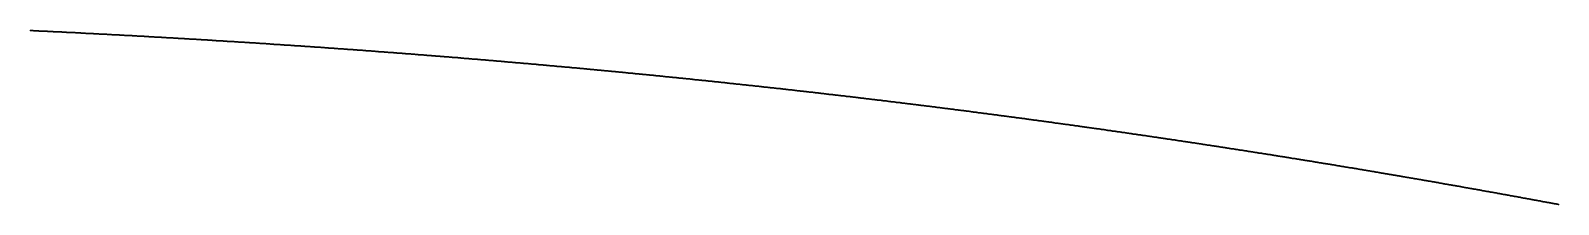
# Model space of a CAD drawing. Header units: metres. Extents: x 0 to 360, y 0 to 49.
# Drawn here: x 157.51 to 168.75, y 47.99 to 49.27 of the extents above; entities that cross this region are included whole.
import ezdxf

# ---------------------------------------------------------------- set-up
doc = ezdxf.new("R2010")
doc.units = ezdxf.units.M

msp = doc.modelspace()

# ---------------------------------------------------------------- linework, layer by layer
for p in [(157.508, 49.27), (157.514, 49.27), (157.519, 49.27), (157.525, 49.27), (157.531, 49.269), (157.537, 49.269), (157.543, 49.269), (157.549, 49.269), (157.554, 49.268), (157.56, 49.268), (157.566, 49.268), (157.572, 49.267), (157.578, 49.267), (157.584, 49.267), (157.589, 49.267), (157.595, 49.266), (157.601, 49.266), (157.607, 49.266), (157.613, 49.265), (157.618, 49.265), (157.624, 49.265), (157.63, 49.265), (157.636, 49.264), (157.642, 49.264), (157.648, 49.264), (157.653, 49.263), (157.659, 49.263), (157.665, 49.263), (157.671, 49.263), (157.677, 49.262), (157.683, 49.262), (157.688, 49.262), (157.694, 49.262), (157.7, 49.261), (157.706, 49.261), (157.712, 49.261), (157.718, 49.26), (157.723, 49.26), (157.729, 49.26), (157.735, 49.26), (157.741, 49.259), (157.747, 49.259), (157.752, 49.259), (157.758, 49.258), (157.764, 49.258), (157.77, 49.258), (157.776, 49.257), (157.782, 49.257), (157.787, 49.257), (157.793, 49.257), (157.799, 49.256), (157.805, 49.256), (157.811, 49.256), (157.817, 49.255), (157.822, 49.255), (157.828, 49.255), (157.834, 49.255), (157.84, 49.254), (157.846, 49.254), (157.851, 49.254), (157.857, 49.253), (157.863, 49.253), (157.869, 49.253), (157.875, 49.253), (157.881, 49.252), (157.886, 49.252), (157.892, 49.252), (157.898, 49.251), (157.904, 49.251), (157.91, 49.251), (157.916, 49.25), (157.921, 49.25), (157.927, 49.25), (157.933, 49.25), (157.939, 49.249), (157.945, 49.249), (157.95, 49.249), (157.956, 49.248), (157.962, 49.248), (157.968, 49.248), (157.974, 49.247), (157.98, 49.247), (157.985, 49.247), (157.991, 49.247), (157.997, 49.246), (158.003, 49.246), (158.009, 49.246), (158.015, 49.245), (158.02, 49.245), (158.026, 49.245), (158.032, 49.244), (158.038, 49.244), (158.044, 49.244), (158.049, 49.243), (158.055, 49.243), (158.061, 49.243), (158.067, 49.243), (158.073, 49.242), (158.079, 49.242), (158.084, 49.242), (158.09, 49.241), (158.096, 49.241), (158.102, 49.241), (158.108, 49.24), (158.114, 49.24), (158.119, 49.24), (158.125, 49.239), (158.131, 49.239), (158.137, 49.239), (158.143, 49.239), (158.149, 49.238), (158.154, 49.238), (158.16, 49.238), (158.166, 49.237), (158.172, 49.237), (158.178, 49.237), (158.183, 49.236), (158.189, 49.236), (158.195, 49.236), (158.201, 49.235), (158.207, 49.235), (158.213, 49.235), (158.218, 49.234), (158.224, 49.234), (158.23, 49.234), (158.236, 49.234), (158.242, 49.233), (158.248, 49.233), (158.253, 49.233), (158.259, 49.232), (158.265, 49.232), (158.271, 49.232), (158.277, 49.231), (158.283, 49.231), (158.288, 49.231), (158.294, 49.23), (158.3, 49.23), (158.306, 49.23), (158.312, 49.229), (158.317, 49.229), (158.323, 49.229), (158.329, 49.228), (158.335, 49.228), (158.341, 49.228), (158.347, 49.227), (158.352, 49.227), (158.358, 49.227), (158.364, 49.226), (158.37, 49.226), (158.376, 49.226), (158.382, 49.225), (158.387, 49.225), (158.393, 49.225), (158.399, 49.224), (158.405, 49.224), (158.411, 49.224), (158.416, 49.224), (158.422, 49.223), (158.428, 49.223), (158.434, 49.223), (158.44, 49.222), (158.446, 49.222), (158.451, 49.222), (158.457, 49.221), (158.463, 49.221), (158.469, 49.221), (158.475, 49.22), (158.481, 49.22), (158.486, 49.22), (158.492, 49.219), (158.498, 49.219), (158.504, 49.219), (158.51, 49.218), (158.516, 49.218), (158.521, 49.218), (158.527, 49.217), (158.533, 49.217), (158.539, 49.217), (158.545, 49.216), (158.55, 49.216), (158.556, 49.216), (158.562, 49.215), (158.568, 49.215), (158.574, 49.215), (158.58, 49.214), (158.585, 49.214), (158.591, 49.214), (158.597, 49.213), (158.603, 49.213), (158.609, 49.212), (158.615, 49.212), (158.62, 49.212), (158.626, 49.211), (158.632, 49.211), (158.638, 49.211), (158.644, 49.21), (158.65, 49.21), (158.655, 49.21), (158.661, 49.209), (158.667, 49.209), (158.673, 49.209), (158.679, 49.208), (158.684, 49.208), (158.69, 49.208), (158.696, 49.207), (158.702, 49.207), (158.708, 49.207), (158.714, 49.206), (158.719, 49.206), (158.725, 49.206), (158.731, 49.205), (158.737, 49.205), (158.743, 49.205), (158.749, 49.204), (158.754, 49.204), (158.76, 49.204), (158.766, 49.203), (158.772, 49.203), (158.778, 49.202), (158.784, 49.202), (158.789, 49.202), (158.795, 49.201), (158.801, 49.201), (158.807, 49.201), (158.813, 49.2), (158.819, 49.2), (158.824, 49.2), (158.83, 49.199), (158.836, 49.199), (158.842, 49.199), (158.848, 49.198), (158.853, 49.198), (158.859, 49.198), (158.865, 49.197), (158.871, 49.197), (158.877, 49.196), (158.883, 49.196), (158.888, 49.196), (158.894, 49.195), (158.9, 49.195), (158.906, 49.195), (158.912, 49.194), (158.918, 49.194), (158.923, 49.194), (158.929, 49.193), (158.935, 49.193), (158.941, 49.193), (158.947, 49.192), (158.953, 49.192), (158.958, 49.191), (158.964, 49.191), (158.97, 49.191), (158.976, 49.19), (158.982, 49.19), (158.987, 49.19), (158.993, 49.189), (158.999, 49.189), (159.005, 49.189), (159.011, 49.188), (159.017, 49.188), (159.022, 49.187), (159.028, 49.187), (159.034, 49.187), (159.04, 49.186), (159.046, 49.186), (159.052, 49.186), (159.057, 49.185), (159.063, 49.185), (159.069, 49.185), (159.075, 49.184), (159.081, 49.184), (159.087, 49.183), (159.092, 49.183), (159.098, 49.183), (159.104, 49.182), (159.11, 49.182), (159.116, 49.182), (159.122, 49.181), (159.127, 49.181), (159.133, 49.18), (159.139, 49.18), (159.145, 49.18), (159.151, 49.179), (159.156, 49.179), (159.162, 49.179), (159.168, 49.178), (159.174, 49.178), (159.18, 49.177), (159.186, 49.177), (159.191, 49.177), (159.197, 49.176), (159.203, 49.176), (159.209, 49.176), (159.215, 49.175), (159.221, 49.175), (159.226, 49.174), (159.232, 49.174), (159.238, 49.174), (159.244, 49.173), (159.25, 49.173), (159.256, 49.173), (159.261, 49.172), (159.267, 49.172), (159.273, 49.171), (159.279, 49.171), (159.285, 49.171), (159.29, 49.17), (159.296, 49.17), (159.302, 49.169), (159.308, 49.169), (159.314, 49.169), (159.32, 49.168), (159.325, 49.168), (159.331, 49.168), (159.337, 49.167), (159.343, 49.167), (159.349, 49.166), (159.355, 49.166), (159.36, 49.166), (159.366, 49.165), (159.372, 49.165), (159.378, 49.164), (159.384, 49.164), (159.39, 49.164), (159.395, 49.163), (159.401, 49.163), (159.407, 49.163), (159.413, 49.162), (159.419, 49.162), (159.425, 49.161), (159.43, 49.161), (159.436, 49.161), (159.442, 49.16), (159.448, 49.16), (159.454, 49.159), (159.46, 49.159), (159.465, 49.159), (159.471, 49.158), (159.477, 49.158), (159.483, 49.157), (159.489, 49.157), (159.494, 49.157), (159.5, 49.156), (159.506, 49.156), (159.512, 49.155), (159.518, 49.155), (159.524, 49.155), (159.529, 49.154), (159.535, 49.154), (159.541, 49.153), (159.547, 49.153), (159.553, 49.153), (159.559, 49.152), (159.564, 49.152), (159.57, 49.151), (159.576, 49.151), (159.582, 49.151), (159.588, 49.15), (159.594, 49.15), (159.599, 49.149), (159.605, 49.149), (159.611, 49.149), (159.617, 49.148), (159.623, 49.148), (159.629, 49.147), (159.634, 49.147), (159.64, 49.147), (159.646, 49.146), (159.652, 49.146), (159.658, 49.145), (159.663, 49.145), (159.669, 49.145), (159.675, 49.144), (159.681, 49.144), (159.687, 49.143), (159.693, 49.143), (159.698, 49.143), (159.704, 49.142), (159.71, 49.142), (159.716, 49.141), (159.722, 49.141), (159.728, 49.14), (159.733, 49.14), (159.739, 49.14), (159.745, 49.139), (159.751, 49.139), (159.757, 49.138), (159.763, 49.138), (159.768, 49.138), (159.774, 49.137), (159.78, 49.137), (159.786, 49.136), (159.792, 49.136), (159.798, 49.135), (159.803, 49.135), (159.809, 49.135), (159.815, 49.134), (159.821, 49.134), (159.827, 49.133), (159.833, 49.133), (159.838, 49.133), (159.844, 49.132), (159.85, 49.132), (159.856, 49.131), (159.862, 49.131), (159.868, 49.13), (159.873, 49.13), (159.879, 49.13), (159.885, 49.129), (159.891, 49.129), (159.897, 49.128), (159.902, 49.128), (159.908, 49.128), (159.914, 49.127), (159.92, 49.127), (159.926, 49.126), (159.932, 49.126), (159.937, 49.125), (159.943, 49.125), (159.949, 49.125), (159.955, 49.124), (159.961, 49.124), (159.967, 49.123), (159.972, 49.123), (159.978, 49.122), (159.984, 49.122), (159.99, 49.122), (159.996, 49.121), (160.002, 49.121), (160.007, 49.12), (160.013, 49.12), (160.019, 49.119), (160.025, 49.119), (160.031, 49.119), (160.037, 49.118), (160.042, 49.118), (160.048, 49.117), (160.054, 49.117), (160.06, 49.116), (160.066, 49.116), (160.072, 49.115), (160.077, 49.115), (160.083, 49.115), (160.089, 49.114), (160.095, 49.114), (160.101, 49.113), (160.107, 49.113), (160.112, 49.112), (160.118, 49.112), (160.124, 49.112), (160.13, 49.111), (160.136, 49.111), (160.142, 49.11), (160.147, 49.11), (160.153, 49.109), (160.159, 49.109), (160.165, 49.108), (160.171, 49.108), (160.176, 49.108), (160.182, 49.107), (160.188, 49.107), (160.194, 49.106), (160.2, 49.106), (160.206, 49.105), (160.211, 49.105), (160.217, 49.104), (160.223, 49.104), (160.229, 49.104), (160.235, 49.103), (160.241, 49.103), (160.246, 49.102), (160.252, 49.102), (160.258, 49.101), (160.264, 49.101), (160.27, 49.1), (160.276, 49.1), (160.281, 49.1), (160.287, 49.099), (160.293, 49.099), (160.299, 49.098), (160.305, 49.098), (160.311, 49.097), (160.316, 49.097), (160.322, 49.096), (160.328, 49.096), (160.334, 49.096), (160.34, 49.095), (160.346, 49.095), (160.351, 49.094), (160.357, 49.094), (160.363, 49.093), (160.369, 49.093), (160.375, 49.092), (160.381, 49.092), (160.386, 49.091), (160.392, 49.091), (160.398, 49.091), (160.404, 49.09), (160.41, 49.09), (160.416, 49.089), (160.421, 49.089), (160.427, 49.088), (160.433, 49.088), (160.439, 49.087), (160.445, 49.087), (160.451, 49.086), (160.456, 49.086), (160.462, 49.085), (160.468, 49.085), (160.474, 49.085), (160.48, 49.084), (160.486, 49.084), (160.491, 49.083), (160.497, 49.083), (160.503, 49.082), (160.509, 49.082), (160.515, 49.081), (160.52, 49.081), (160.526, 49.08), (160.532, 49.08), (160.538, 49.079), (160.544, 49.079), (160.55, 49.079), (160.555, 49.078), (160.561, 49.078), (160.567, 49.077), (160.573, 49.077), (160.579, 49.076), (160.585, 49.076), (160.59, 49.075), (160.596, 49.075), (160.602, 49.074), (160.608, 49.074), (160.614, 49.073), (160.62, 49.073), (160.625, 49.072), (160.631, 49.072), (160.637, 49.071), (160.643, 49.071), (160.649, 49.071), (160.655, 49.07), (160.66, 49.07), (160.666, 49.069), (160.672, 49.069), (160.678, 49.068), (160.684, 49.068), (160.69, 49.067), (160.695, 49.067), (160.701, 49.066), (160.707, 49.066), (160.713, 49.065), (160.719, 49.065), (160.725, 49.064), (160.73, 49.064), (160.736, 49.063), (160.742, 49.063), (160.748, 49.062), (160.754, 49.062), (160.76, 49.061), (160.765, 49.061), (160.771, 49.06), (160.777, 49.06), (160.783, 49.059), (160.789, 49.059), (160.795, 49.059), (160.8, 49.058), (160.806, 49.058), (160.812, 49.057), (160.818, 49.057), (160.824, 49.056), (160.83, 49.056), (160.835, 49.055), (160.841, 49.055), (160.847, 49.054), (160.853, 49.054), (160.859, 49.053), (160.865, 49.053), (160.87, 49.052), (160.876, 49.052), (160.882, 49.051), (160.888, 49.051), (160.894, 49.05), (160.9, 49.05), (160.905, 49.049), (160.911, 49.049), (160.917, 49.048), (160.923, 49.048), (160.929, 49.047), (160.935, 49.047), (160.94, 49.046), (160.946, 49.046), (160.952, 49.045), (160.958, 49.045), (160.964, 49.044), (160.97, 49.044), (160.975, 49.043), (160.981, 49.043), (160.987, 49.042), (160.993, 49.042), (160.999, 49.041), (161.005, 49.041), (161.01, 49.04), (161.016, 49.04), (161.022, 49.039), (161.028, 49.039), (161.034, 49.038), (161.039, 49.038), (161.045, 49.037), (161.051, 49.037), (161.057, 49.036), (161.063, 49.036), (161.069, 49.035), (161.074, 49.035), (161.08, 49.034), (161.086, 49.034), (161.092, 49.033), (161.098, 49.033), (161.104, 49.032), (161.109, 49.032), (161.115, 49.031), (161.121, 49.031), (161.127, 49.03), (161.133, 49.03), (161.139, 49.029), (161.144, 49.029), (161.15, 49.028), (161.156, 49.028), (161.162, 49.027), (161.168, 49.027), (161.174, 49.026), (161.179, 49.026), (161.185, 49.025), (161.191, 49.025), (161.197, 49.024), (161.203, 49.024), (161.209, 49.023), (161.214, 49.023), (161.22, 49.022), (161.226, 49.022), (161.232, 49.021), (161.238, 49.02), (161.244, 49.02), (161.249, 49.019), (161.255, 49.019), (161.261, 49.018), (161.267, 49.018), (161.273, 49.017), (161.279, 49.017), (161.284, 49.016), (161.29, 49.016), (161.296, 49.015), (161.302, 49.015), (161.308, 49.014), (161.314, 49.014), (161.319, 49.013), (161.325, 49.013), (161.331, 49.012), (161.337, 49.012), (161.343, 49.011), (161.349, 49.011), (161.354, 49.01), (161.36, 49.01), (161.366, 49.009), (161.372, 49.009), (161.378, 49.008), (161.384, 49.007), (161.389, 49.007), (161.395, 49.006), (161.401, 49.006), (161.407, 49.005), (161.413, 49.005), (161.419, 49.004), (161.424, 49.004), (161.43, 49.003), (161.436, 49.003), (161.442, 49.002), (161.448, 49.002), (161.454, 49.001), (161.459, 49.001), (161.465, 49), (161.471, 49), (161.477, 48.999), (161.483, 48.998), (161.489, 48.998), (161.494, 48.997), (161.5, 48.997), (161.506, 48.996), (161.512, 48.996), (161.518, 48.995), (161.524, 48.995), (161.53, 48.994), (161.535, 48.994), (161.541, 48.993), (161.547, 48.993), (161.553, 48.992), (161.559, 48.991), (161.565, 48.991), (161.57, 48.99), (161.576, 48.99), (161.582, 48.989), (161.588, 48.989), (161.594, 48.988), (161.6, 48.988), (161.605, 48.987), (161.611, 48.987), (161.617, 48.986), (161.623, 48.986), (161.629, 48.985), (161.635, 48.984), (161.64, 48.984), (161.646, 48.983), (161.652, 48.983), (161.658, 48.982), (161.664, 48.982), (161.67, 48.981), (161.675, 48.981), (161.681, 48.98), (161.687, 48.979), (161.693, 48.979), (161.699, 48.978), (161.705, 48.978), (161.71, 48.977), (161.716, 48.977), (161.722, 48.976), (161.728, 48.976), (161.734, 48.975), (161.74, 48.975), (161.745, 48.974), (161.751, 48.973), (161.757, 48.973), (161.763, 48.972), (161.769, 48.972), (161.775, 48.971), (161.78, 48.971), (161.786, 48.97), (161.792, 48.97), (161.798, 48.969), (161.804, 48.968), (161.81, 48.968), (161.815, 48.967), (161.821, 48.967), (161.827, 48.966), (161.833, 48.966), (161.839, 48.965), (161.845, 48.965), (161.85, 48.964), (161.856, 48.963), (161.862, 48.963), (161.868, 48.962), (161.874, 48.962), (161.88, 48.961), (161.885, 48.961), (161.891, 48.96), (161.897, 48.959), (161.903, 48.959), (161.909, 48.958), (161.915, 48.958), (161.92, 48.957), (161.926, 48.957), (161.932, 48.956), (161.938, 48.956), (161.944, 48.955), (161.95, 48.954), (161.955, 48.954), (161.961, 48.953), (161.967, 48.953), (161.973, 48.952), (161.979, 48.952), (161.985, 48.951), (161.99, 48.95), (161.996, 48.95), (162.002, 48.949), (162.008, 48.949), (162.014, 48.948), (162.02, 48.948), (162.025, 48.947), (162.031, 48.946), (162.037, 48.946), (162.043, 48.945), (162.049, 48.945), (162.055, 48.944), (162.06, 48.944), (162.066, 48.943), (162.072, 48.942), (162.078, 48.942), (162.084, 48.941), (162.09, 48.941), (162.095, 48.94), (162.101, 48.939), (162.107, 48.939), (162.113, 48.938), (162.119, 48.938), (162.125, 48.937), (162.131, 48.937), (162.136, 48.936), (162.142, 48.935), (162.148, 48.935), (162.154, 48.934), (162.16, 48.934), (162.166, 48.933), (162.171, 48.932), (162.177, 48.932), (162.183, 48.931), (162.189, 48.931), (162.195, 48.93), (162.201, 48.93), (162.206, 48.929), (162.212, 48.928), (162.218, 48.928), (162.224, 48.927), (162.23, 48.927), (162.236, 48.926), (162.241, 48.925), (162.247, 48.925), (162.253, 48.924), (162.259, 48.924), (162.265, 48.923), (162.271, 48.922), (162.276, 48.922), (162.282, 48.921), (162.288, 48.921), (162.294, 48.92), (162.3, 48.92), (162.306, 48.919), (162.311, 48.918), (162.317, 48.918), (162.323, 48.917), (162.329, 48.917), (162.335, 48.916), (162.341, 48.915), (162.346, 48.915), (162.352, 48.914), (162.358, 48.914), (162.364, 48.913), (162.37, 48.912), (162.376, 48.912), (162.381, 48.911), (162.387, 48.911), (162.393, 48.91), (162.399, 48.909), (162.405, 48.909), (162.411, 48.908), (162.416, 48.908), (162.422, 48.907), (162.428, 48.906), (162.434, 48.906), (162.44, 48.905), (162.446, 48.905), (162.452, 48.904), (162.457, 48.903), (162.463, 48.903), (162.469, 48.902), (162.475, 48.902), (162.481, 48.901), (162.487, 48.9), (162.492, 48.9), (162.498, 48.899), (162.504, 48.898), (162.51, 48.898), (162.516, 48.897), (162.522, 48.897), (162.527, 48.896), (162.533, 48.895), (162.539, 48.895), (162.545, 48.894), (162.551, 48.894), (162.557, 48.893), (162.562, 48.892), (162.568, 48.892), (162.574, 48.891), (162.58, 48.891), (162.586, 48.89), (162.592, 48.889), (162.597, 48.889), (162.603, 48.888), (162.609, 48.887), (162.615, 48.887), (162.621, 48.886), (162.627, 48.886), (162.632, 48.885), (162.638, 48.884), (162.644, 48.884), (162.65, 48.883), (162.656, 48.882), (162.662, 48.882), (162.668, 48.881), (162.673, 48.881), (162.679, 48.88), (162.685, 48.879), (162.691, 48.879), (162.697, 48.878), (162.703, 48.877), (162.708, 48.877), (162.714, 48.876), (162.72, 48.876), (162.726, 48.875), (162.732, 48.874), (162.738, 48.874), (162.743, 48.873), (162.749, 48.872), (162.755, 48.872), (162.761, 48.871), (162.767, 48.871), (162.773, 48.87), (162.778, 48.869), (162.784, 48.869), (162.79, 48.868), (162.796, 48.867), (162.802, 48.867), (162.808, 48.866), (162.813, 48.866), (162.819, 48.865), (162.825, 48.864), (162.831, 48.864), (162.837, 48.863), (162.843, 48.862), (162.848, 48.862), (162.854, 48.861), (162.86, 48.86), (162.866, 48.86), (162.872, 48.859), (162.878, 48.859), (162.884, 48.858), (162.889, 48.857), (162.895, 48.857), (162.901, 48.856), (162.907, 48.855), (162.913, 48.855), (162.919, 48.854), (162.924, 48.853), (162.93, 48.853), (162.936, 48.852), (162.942, 48.852), (162.948, 48.851), (162.954, 48.85), (162.959, 48.85), (162.965, 48.849), (162.971, 48.848), (162.977, 48.848), (162.983, 48.847), (162.989, 48.846), (162.994, 48.846), (163, 48.845), (163.006, 48.844), (163.012, 48.844), (163.018, 48.843), (163.024, 48.843), (163.03, 48.842), (163.035, 48.841), (163.041, 48.841), (163.047, 48.84), (163.053, 48.839), (163.059, 48.839), (163.065, 48.838), (163.07, 48.837), (163.076, 48.837), (163.082, 48.836), (163.088, 48.835), (163.094, 48.835), (163.1, 48.834), (163.105, 48.833), (163.111, 48.833), (163.117, 48.832), (163.123, 48.831), (163.129, 48.831), (163.135, 48.83), (163.14, 48.829), (163.146, 48.829), (163.152, 48.828), (163.158, 48.827), (163.164, 48.827), (163.17, 48.826), (163.175, 48.825), (163.181, 48.825), (163.187, 48.824), (163.193, 48.824), (163.199, 48.823), (163.205, 48.822), (163.211, 48.822), (163.216, 48.821), (163.222, 48.82), (163.228, 48.82), (163.234, 48.819), (163.24, 48.818), (163.246, 48.818), (163.251, 48.817), (163.257, 48.816), (163.263, 48.816), (163.269, 48.815), (163.275, 48.814), (163.281, 48.814), (163.286, 48.813), (163.292, 48.812), (163.298, 48.812), (163.304, 48.811), (163.31, 48.81), (163.316, 48.81), (163.321, 48.809), (163.327, 48.808), (163.333, 48.808), (163.339, 48.807), (163.345, 48.806), (163.351, 48.805), (163.357, 48.805), (163.362, 48.804), (163.368, 48.803), (163.374, 48.803), (163.38, 48.802), (163.386, 48.801), (163.392, 48.801), (163.397, 48.8), (163.403, 48.799), (163.409, 48.799), (163.415, 48.798), (163.421, 48.797), (163.427, 48.797), (163.432, 48.796), (163.438, 48.795), (163.444, 48.795), (163.45, 48.794), (163.456, 48.793), (163.462, 48.793), (163.468, 48.792), (163.473, 48.791), (163.479, 48.791), (163.485, 48.79), (163.491, 48.789), (163.497, 48.789), (163.503, 48.788), (163.508, 48.787), (163.514, 48.786), (163.52, 48.786), (163.526, 48.785), (163.532, 48.784), (163.538, 48.784), (163.543, 48.783), (163.549, 48.782), (163.555, 48.782), (163.561, 48.781), (163.567, 48.78), (163.573, 48.78), (163.578, 48.779), (163.584, 48.778), (163.59, 48.778), (163.596, 48.777), (163.602, 48.776), (163.608, 48.775), (163.614, 48.775), (163.619, 48.774), (163.625, 48.773), (163.631, 48.773), (163.637, 48.772), (163.643, 48.771), (163.649, 48.771), (163.654, 48.77), (163.66, 48.769), (163.666, 48.768), (163.672, 48.768), (163.678, 48.767), (163.684, 48.766), (163.689, 48.766), (163.695, 48.765), (163.701, 48.764), (163.707, 48.764), (163.713, 48.763), (163.719, 48.762), (163.725, 48.761), (163.73, 48.761), (163.736, 48.76), (163.742, 48.759), (163.748, 48.759), (163.754, 48.758), (163.76, 48.757), (163.765, 48.757), (163.771, 48.756), (163.777, 48.755), (163.783, 48.754), (163.789, 48.754), (163.795, 48.753), (163.8, 48.752), (163.806, 48.752), (163.812, 48.751), (163.818, 48.75), (163.824, 48.749), (163.83, 48.749), (163.836, 48.748), (163.841, 48.747), (163.847, 48.747), (163.853, 48.746), (163.859, 48.745), (163.865, 48.745), (163.871, 48.744), (163.876, 48.743), (163.882, 48.742), (163.888, 48.742), (163.894, 48.741), (163.9, 48.74), (163.906, 48.74), (163.911, 48.739), (163.917, 48.738), (163.923, 48.737), (163.929, 48.737), (163.935, 48.736), (163.941, 48.735), (163.947, 48.734), (163.952, 48.734), (163.958, 48.733), (163.964, 48.732), (163.97, 48.732), (163.976, 48.731), (163.982, 48.73), (163.987, 48.729), (163.993, 48.729), (163.999, 48.728), (164.005, 48.727), (164.011, 48.727), (164.017, 48.726), (164.022, 48.725), (164.028, 48.724), (164.034, 48.724), (164.04, 48.723), (164.046, 48.722), (164.052, 48.721), (164.058, 48.721), (164.063, 48.72), (164.069, 48.719), (164.075, 48.719), (164.081, 48.718), (164.087, 48.717), (164.093, 48.716), (164.098, 48.716), (164.104, 48.715), (164.11, 48.714), (164.116, 48.713), (164.122, 48.713), (164.128, 48.712), (164.134, 48.711), (164.139, 48.711), (164.145, 48.71), (164.151, 48.709), (164.157, 48.708), (164.163, 48.708), (164.169, 48.707), (164.174, 48.706), (164.18, 48.705), (164.186, 48.705), (164.192, 48.704), (164.198, 48.703), (164.204, 48.702), (164.209, 48.702), (164.215, 48.701), (164.221, 48.7), (164.227, 48.699), (164.233, 48.699), (164.239, 48.698), (164.245, 48.697), (164.25, 48.696), (164.256, 48.696), (164.262, 48.695), (164.268, 48.694), (164.274, 48.694), (164.28, 48.693), (164.285, 48.692), (164.291, 48.691), (164.297, 48.691), (164.303, 48.69), (164.309, 48.689), (164.315, 48.688), (164.321, 48.688), (164.326, 48.687), (164.332, 48.686), (164.338, 48.685), (164.344, 48.685), (164.35, 48.684), (164.356, 48.683), (164.361, 48.682), (164.367, 48.682), (164.373, 48.681), (164.379, 48.68), (164.385, 48.679), (164.391, 48.679), (164.397, 48.678), (164.402, 48.677), (164.408, 48.676), (164.414, 48.676), (164.42, 48.675), (164.426, 48.674), (164.432, 48.673), (164.437, 48.672), (164.443, 48.672), (164.449, 48.671), (164.455, 48.67), (164.461, 48.669), (164.467, 48.669), (164.472, 48.668), (164.478, 48.667), (164.484, 48.666), (164.49, 48.666), (164.496, 48.665), (164.502, 48.664), (164.508, 48.663), (164.513, 48.663), (164.519, 48.662), (164.525, 48.661), (164.531, 48.66), (164.537, 48.66), (164.543, 48.659), (164.548, 48.658), (164.554, 48.657), (164.56, 48.656), (164.566, 48.656), (164.572, 48.655), (164.578, 48.654), (164.584, 48.653), (164.589, 48.653), (164.595, 48.652), (164.601, 48.651), (164.607, 48.65), (164.613, 48.65), (164.619, 48.649), (164.624, 48.648), (164.63, 48.647), (164.636, 48.646), (164.642, 48.646), (164.648, 48.645), (164.654, 48.644), (164.66, 48.643), (164.665, 48.643), (164.671, 48.642), (164.677, 48.641), (164.683, 48.64), (164.689, 48.64), (164.695, 48.639), (164.7, 48.638), (164.706, 48.637), (164.712, 48.636), (164.718, 48.636), (164.724, 48.635), (164.73, 48.634), (164.736, 48.633), (164.741, 48.633), (164.747, 48.632), (164.753, 48.631), (164.759, 48.63), (164.765, 48.629), (164.771, 48.629), (164.776, 48.628), (164.782, 48.627), (164.788, 48.626), (164.794, 48.625), (164.8, 48.625), (164.806, 48.624), (164.812, 48.623), (164.817, 48.622), (164.823, 48.622), (164.829, 48.621), (164.835, 48.62), (164.841, 48.619), (164.847, 48.618), (164.852, 48.618), (164.858, 48.617), (164.864, 48.616), (164.87, 48.615), (164.876, 48.614), (164.882, 48.614), (164.888, 48.613), (164.893, 48.612), (164.899, 48.611), (164.905, 48.61), (164.911, 48.61), (164.917, 48.609), (164.923, 48.608), (164.928, 48.607), (164.934, 48.606), (164.94, 48.606), (164.946, 48.605), (164.952, 48.604), (164.958, 48.603), (164.964, 48.603), (164.969, 48.602), (164.975, 48.601), (164.981, 48.6), (164.987, 48.599), (164.993, 48.599), (164.999, 48.598), (165.005, 48.597), (165.01, 48.596), (165.016, 48.595), (165.022, 48.595), (165.028, 48.594), (165.034, 48.593), (165.04, 48.592), (165.045, 48.591), (165.051, 48.59), (165.057, 48.59), (165.063, 48.589), (165.069, 48.588), (165.075, 48.587), (165.081, 48.586), (165.086, 48.586), (165.092, 48.585), (165.098, 48.584), (165.104, 48.583), (165.11, 48.582), (165.116, 48.582), (165.121, 48.581), (165.127, 48.58), (165.133, 48.579), (165.139, 48.578), (165.145, 48.578), (165.151, 48.577), (165.157, 48.576), (165.162, 48.575), (165.168, 48.574), (165.174, 48.573), (165.18, 48.573), (165.186, 48.572), (165.192, 48.571), (165.197, 48.57), (165.203, 48.569), (165.209, 48.569), (165.215, 48.568), (165.221, 48.567), (165.227, 48.566), (165.233, 48.565), (165.238, 48.564), (165.244, 48.564), (165.25, 48.563), (165.256, 48.562), (165.262, 48.561), (165.268, 48.56), (165.273, 48.56), (165.279, 48.559), (165.285, 48.558), (165.291, 48.557), (165.297, 48.556), (165.303, 48.555), (165.309, 48.555), (165.314, 48.554), (165.32, 48.553), (165.326, 48.552), (165.332, 48.551), (165.338, 48.55), (165.344, 48.55), (165.35, 48.549), (165.355, 48.548), (165.361, 48.547), (165.367, 48.546), (165.373, 48.546), (165.379, 48.545), (165.385, 48.544), (165.39, 48.543), (165.396, 48.542), (165.402, 48.541), (165.408, 48.541), (165.414, 48.54), (165.42, 48.539), (165.426, 48.538), (165.431, 48.537), (165.437, 48.536), (165.443, 48.536), (165.449, 48.535), (165.455, 48.534), (165.461, 48.533), (165.467, 48.532), (165.472, 48.531), (165.478, 48.531), (165.484, 48.53), (165.49, 48.529), (165.496, 48.528), (165.502, 48.527), (165.507, 48.526), (165.513, 48.525), (165.519, 48.525), (165.525, 48.524), (165.531, 48.523), (165.537, 48.522), (165.543, 48.521), (165.548, 48.52), (165.554, 48.52), (165.56, 48.519), (165.566, 48.518), (165.572, 48.517), (165.578, 48.516), (165.584, 48.515), (165.589, 48.515), (165.595, 48.514), (165.601, 48.513), (165.607, 48.512), (165.613, 48.511), (165.619, 48.51), (165.624, 48.509), (165.63, 48.509), (165.636, 48.508), (165.642, 48.507), (165.648, 48.506), (165.654, 48.505), (165.66, 48.504), (165.665, 48.503), (165.671, 48.503), (165.677, 48.502), (165.683, 48.501), (165.689, 48.5), (165.695, 48.499), (165.701, 48.498), (165.706, 48.497), (165.712, 48.497), (165.718, 48.496), (165.724, 48.495), (165.73, 48.494), (165.736, 48.493), (165.741, 48.492), (165.747, 48.491), (165.753, 48.491), (165.759, 48.49), (165.765, 48.489), (165.771, 48.488), (165.777, 48.487), (165.782, 48.486), (165.788, 48.485), (165.794, 48.485), (165.8, 48.484), (165.806, 48.483), (165.812, 48.482), (165.818, 48.481), (165.823, 48.48), (165.829, 48.479), (165.835, 48.479), (165.841, 48.478), (165.847, 48.477), (165.853, 48.476), (165.859, 48.475), (165.864, 48.474), (165.87, 48.473), (165.876, 48.472), (165.882, 48.472), (165.888, 48.471), (165.894, 48.47), (165.899, 48.469), (165.905, 48.468), (165.911, 48.467), (165.917, 48.466), (165.923, 48.465), (165.929, 48.465), (165.935, 48.464), (165.94, 48.463), (165.946, 48.462), (165.952, 48.461), (165.958, 48.46), (165.964, 48.459), (165.97, 48.458), (165.976, 48.458), (165.981, 48.457), (165.987, 48.456), (165.993, 48.455), (165.999, 48.454), (166.005, 48.453), (166.011, 48.452), (166.017, 48.451), (166.022, 48.451), (166.028, 48.45), (166.034, 48.449), (166.04, 48.448), (166.046, 48.447), (166.052, 48.446), (166.057, 48.445), (166.063, 48.444), (166.069, 48.444), (166.075, 48.443), (166.081, 48.442), (166.087, 48.441), (166.093, 48.44), (166.098, 48.439), (166.104, 48.438), (166.11, 48.437), (166.116, 48.436), (166.122, 48.436), (166.128, 48.435), (166.134, 48.434), (166.139, 48.433), (166.145, 48.432), (166.151, 48.431), (166.157, 48.43), (166.163, 48.429), (166.169, 48.428), (166.175, 48.428), (166.18, 48.427), (166.186, 48.426), (166.192, 48.425), (166.198, 48.424), (166.204, 48.423), (166.21, 48.422), (166.216, 48.421), (166.221, 48.42), (166.227, 48.419), (166.233, 48.419), (166.239, 48.418), (166.245, 48.417), (166.251, 48.416), (166.256, 48.415), (166.262, 48.414), (166.268, 48.413), (166.274, 48.412), (166.28, 48.411), (166.286, 48.41), (166.292, 48.41), (166.297, 48.409), (166.303, 48.408), (166.309, 48.407), (166.315, 48.406), (166.321, 48.405), (166.327, 48.404), (166.333, 48.403), (166.338, 48.402), (166.344, 48.401), (166.35, 48.401), (166.356, 48.4), (166.362, 48.399), (166.368, 48.398), (166.374, 48.397), (166.379, 48.396), (166.385, 48.395), (166.391, 48.394), (166.397, 48.393), (166.403, 48.392), (166.409, 48.391), (166.415, 48.391), (166.42, 48.39), (166.426, 48.389), (166.432, 48.388), (166.438, 48.387), (166.444, 48.386), (166.45, 48.385), (166.456, 48.384), (166.461, 48.383), (166.467, 48.382), (166.473, 48.381), (166.479, 48.381), (166.485, 48.38), (166.491, 48.379), (166.496, 48.378), (166.502, 48.377), (166.508, 48.376), (166.514, 48.375), (166.52, 48.374), (166.526, 48.373), (166.532, 48.372), (166.537, 48.371), (166.543, 48.37), (166.549, 48.369), (166.555, 48.369), (166.561, 48.368), (166.567, 48.367), (166.573, 48.366), (166.578, 48.365), (166.584, 48.364), (166.59, 48.363), (166.596, 48.362), (166.602, 48.361), (166.608, 48.36), (166.614, 48.359), (166.619, 48.358), (166.625, 48.357), (166.631, 48.357), (166.637, 48.356), (166.643, 48.355), (166.649, 48.354), (166.655, 48.353), (166.66, 48.352), (166.666, 48.351), (166.672, 48.35), (166.678, 48.349), (166.684, 48.348), (166.69, 48.347), (166.696, 48.346), (166.701, 48.345), (166.707, 48.344), (166.713, 48.343), (166.719, 48.343), (166.725, 48.342), (166.731, 48.341), (166.737, 48.34), (166.742, 48.339), (166.748, 48.338), (166.754, 48.337), (166.76, 48.336), (166.766, 48.335), (166.772, 48.334), (166.778, 48.333), (166.783, 48.332), (166.789, 48.331), (166.795, 48.33), (166.801, 48.329), (166.807, 48.328), (166.813, 48.328), (166.819, 48.327), (166.824, 48.326), (166.83, 48.325), (166.836, 48.324), (166.842, 48.323), (166.848, 48.322), (166.854, 48.321), (166.86, 48.32), (166.865, 48.319), (166.871, 48.318), (166.877, 48.317), (166.883, 48.316), (166.889, 48.315), (166.895, 48.314), (166.901, 48.313), (166.906, 48.312), (166.912, 48.311), (166.918, 48.311), (166.924, 48.31), (166.93, 48.309), (166.936, 48.308), (166.942, 48.307), (166.947, 48.306), (166.953, 48.305), (166.959, 48.304), (166.965, 48.303), (166.971, 48.302), (166.977, 48.301), (166.983, 48.3), (166.988, 48.299), (166.994, 48.298), (167, 48.297), (167.006, 48.296), (167.012, 48.295), (167.018, 48.294), (167.024, 48.293), (167.029, 48.292), (167.035, 48.291), (167.041, 48.29), (167.047, 48.289), (167.053, 48.289), (167.059, 48.288), (167.065, 48.287), (167.07, 48.286), (167.076, 48.285), (167.082, 48.284), (167.088, 48.283), (167.094, 48.282), (167.1, 48.281), (167.106, 48.28), (167.111, 48.279), (167.117, 48.278), (167.123, 48.277), (167.129, 48.276), (167.135, 48.275), (167.141, 48.274), (167.147, 48.273), (167.152, 48.272), (167.158, 48.271), (167.164, 48.27), (167.17, 48.269), (167.176, 48.268), (167.182, 48.267), (167.188, 48.266), (167.193, 48.265), (167.199, 48.264), (167.205, 48.263), (167.211, 48.262), (167.217, 48.261), (167.223, 48.26), (167.229, 48.259), (167.234, 48.259), (167.24, 48.258), (167.246, 48.257), (167.252, 48.256), (167.258, 48.255), (167.264, 48.254), (167.27, 48.253), (167.275, 48.252), (167.281, 48.251), (167.287, 48.25), (167.293, 48.249), (167.299, 48.248), (167.305, 48.247), (167.311, 48.246), (167.316, 48.245), (167.322, 48.244), (167.328, 48.243), (167.334, 48.242), (167.34, 48.241), (167.346, 48.24), (167.352, 48.239), (167.357, 48.238), (167.363, 48.237), (167.369, 48.236), (167.375, 48.235), (167.381, 48.234), (167.387, 48.233), (167.393, 48.232), (167.398, 48.231), (167.404, 48.23), (167.41, 48.229), (167.416, 48.228), (167.422, 48.227), (167.428, 48.226), (167.434, 48.225), (167.439, 48.224), (167.445, 48.223), (167.451, 48.222), (167.457, 48.221), (167.463, 48.22), (167.469, 48.219), (167.475, 48.218), (167.481, 48.217), (167.486, 48.216), (167.492, 48.215), (167.498, 48.214), (167.504, 48.213), (167.51, 48.212), (167.516, 48.211), (167.522, 48.21), (167.527, 48.209), (167.533, 48.208), (167.539, 48.207), (167.545, 48.206), (167.551, 48.205), (167.557, 48.204), (167.563, 48.203), (167.568, 48.202), (167.574, 48.201), (167.58, 48.2), (167.586, 48.199), (167.592, 48.198), (167.598, 48.197), (167.604, 48.196), (167.609, 48.195), (167.615, 48.194), (167.621, 48.193), (167.627, 48.192), (167.633, 48.191), (167.639, 48.19), (167.645, 48.189), (167.65, 48.188), (167.656, 48.187), (167.662, 48.186), (167.668, 48.185), (167.674, 48.184), (167.68, 48.183), (167.686, 48.182), (167.691, 48.181), (167.697, 48.18), (167.703, 48.179), (167.709, 48.178), (167.715, 48.177), (167.721, 48.176), (167.727, 48.175), (167.733, 48.174), (167.738, 48.173), (167.744, 48.172), (167.75, 48.171), (167.756, 48.17), (167.762, 48.169), (167.768, 48.168), (167.774, 48.167), (167.779, 48.166), (167.785, 48.165), (167.791, 48.164), (167.797, 48.163), (167.803, 48.162), (167.809, 48.161), (167.815, 48.16), (167.82, 48.159), (167.826, 48.158), (167.832, 48.157), (167.838, 48.156), (167.844, 48.155), (167.85, 48.154), (167.856, 48.153), (167.861, 48.152), (167.867, 48.151), (167.873, 48.15), (167.879, 48.148), (167.885, 48.147), (167.891, 48.146), (167.897, 48.145), (167.903, 48.144), (167.908, 48.143), (167.914, 48.142), (167.92, 48.141), (167.926, 48.14), (167.932, 48.139), (167.938, 48.138), (167.944, 48.137), (167.949, 48.136), (167.955, 48.135), (167.961, 48.134), (167.967, 48.133), (167.973, 48.132), (167.979, 48.131), (167.985, 48.13), (167.99, 48.129), (167.996, 48.128), (168.002, 48.127), (168.008, 48.126), (168.014, 48.125), (168.02, 48.124), (168.026, 48.123), (168.032, 48.122), (168.037, 48.121), (168.043, 48.12), (168.049, 48.119), (168.055, 48.118), (168.061, 48.116), (168.067, 48.115), (168.073, 48.114), (168.078, 48.113), (168.084, 48.112), (168.09, 48.111), (168.096, 48.11), (168.102, 48.109), (168.108, 48.108), (168.114, 48.107), (168.119, 48.106), (168.125, 48.105), (168.131, 48.104), (168.137, 48.103), (168.143, 48.102), (168.149, 48.101), (168.155, 48.1), (168.16, 48.099), (168.166, 48.098), (168.172, 48.097), (168.178, 48.096), (168.184, 48.095), (168.19, 48.093), (168.196, 48.092), (168.202, 48.091), (168.207, 48.09), (168.213, 48.089), (168.219, 48.088), (168.225, 48.087), (168.231, 48.086), (168.237, 48.085), (168.243, 48.084), (168.248, 48.083), (168.254, 48.082), (168.26, 48.081), (168.266, 48.08), (168.272, 48.079), (168.278, 48.078), (168.284, 48.077), (168.29, 48.076), (168.295, 48.075), (168.301, 48.073), (168.307, 48.072), (168.313, 48.071), (168.319, 48.07), (168.325, 48.069), (168.331, 48.068), (168.336, 48.067), (168.342, 48.066), (168.348, 48.065), (168.354, 48.064), (168.36, 48.063), (168.366, 48.062), (168.372, 48.061), (168.377, 48.06), (168.383, 48.059), (168.389, 48.058), (168.395, 48.056), (168.401, 48.055), (168.407, 48.054), (168.413, 48.053), (168.419, 48.052), (168.424, 48.051), (168.43, 48.05), (168.436, 48.049), (168.442, 48.048), (168.448, 48.047), (168.454, 48.046), (168.46, 48.045), (168.465, 48.044), (168.471, 48.043), (168.477, 48.042), (168.483, 48.04), (168.489, 48.039), (168.495, 48.038), (168.501, 48.037), (168.507, 48.036), (168.512, 48.035), (168.518, 48.034), (168.524, 48.033), (168.53, 48.032), (168.536, 48.031), (168.542, 48.03), (168.548, 48.029), (168.553, 48.028), (168.559, 48.026), (168.565, 48.025), (168.571, 48.024), (168.577, 48.023), (168.583, 48.022), (168.589, 48.021), (168.595, 48.02), (168.6, 48.019), (168.606, 48.018), (168.612, 48.017), (168.618, 48.016), (168.624, 48.015), (168.63, 48.013), (168.636, 48.012), (168.641, 48.011), (168.647, 48.01), (168.653, 48.009), (168.659, 48.008), (168.665, 48.007), (168.671, 48.006), (168.677, 48.005), (168.683, 48.004), (168.688, 48.003), (168.694, 48.002), (168.7, 48), (168.706, 47.999), (168.712, 47.998), (168.718, 47.997), (168.724, 47.996), (168.729, 47.995), (168.735, 47.994), (168.741, 47.993), (168.747, 47.992), (168.753, 47.991)]:
    msp.add_point(p)

doc.saveas('drawing.dxf')
